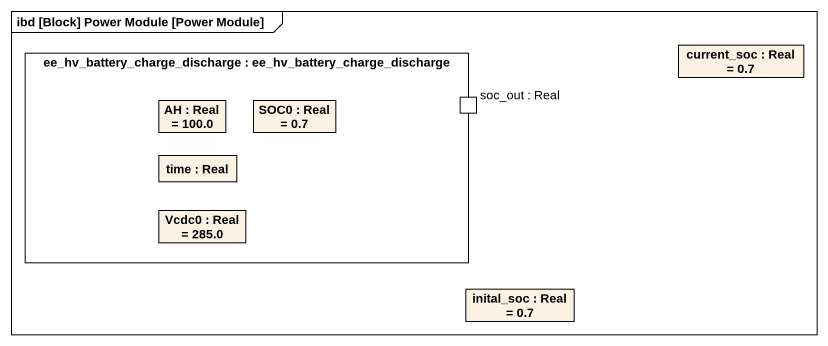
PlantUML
@startuml
mainframe ibd [Block] Power Module [Power Module]
rectangle "ee_hv_battery_charge_discharge : ee_hv_battery_charge_discharge" as ee_hv_battery_charge {
  rectangle "AH : Real = 100.0" as AH
  rectangle "SOC0 : Real = 0.7" as SOC0
  port "soc_out : Real" as soc_out_Real
  rectangle "time : Real" as time
  rectangle "Vcdc0 : Real = 285.0" as Vcdc0
}
rectangle "current_soc : Real = 0.7" as current_soc
rectangle "inital_soc : Real = 0.7" as inital_soc
@enduml
